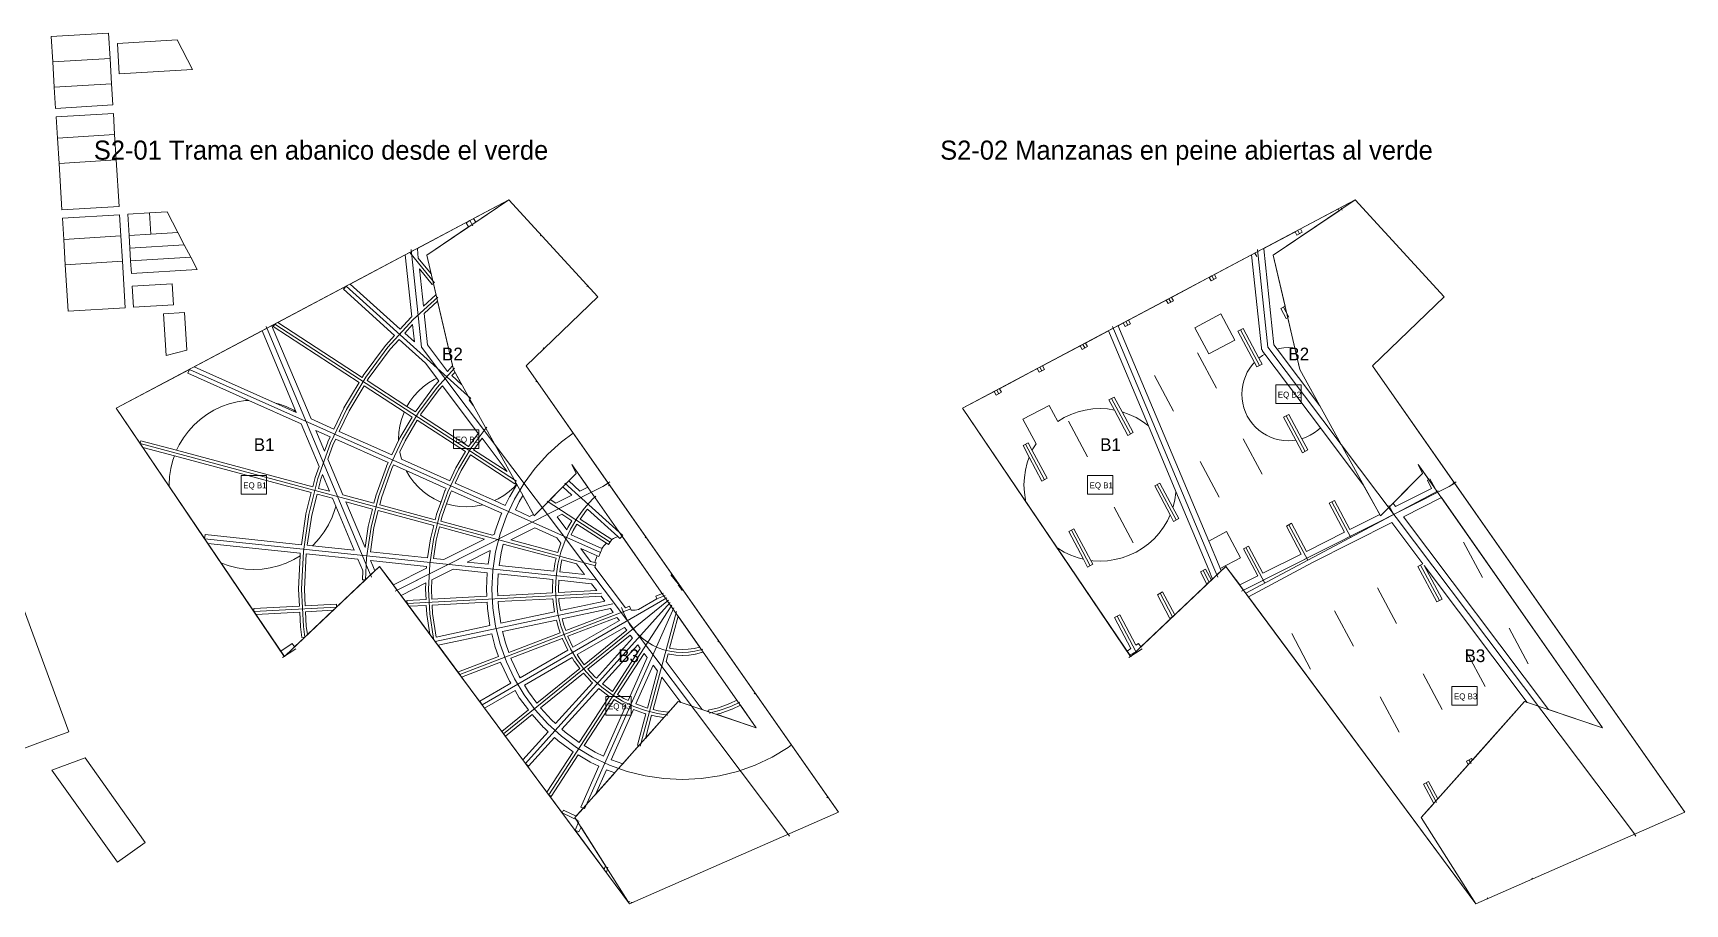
# Model space of a CAD drawing. Header units: metres. Extents: x 3873 to 16340, y -5213 to 3289.
# Drawn here: x 6436 to 10340, y 1232 to 3289 of the extents above; entities that cross this region are included whole.
import ezdxf

# ---------------------------------------------------------------- set-up
doc = ezdxf.new("R2010")
doc.units = ezdxf.units.M
for name, color, linetype, lineweight, plot in [('CONTEXTO-MANZANAS', 8, 'Continuous', 0, False), ('CONTEXTO-PARCELAS', 9, 'Continuous', 0, False), ('EQUIPAMIENTO', 5, 'Continuous', 0, False), ('LIMITE-INTERVENCION', 30, 'Continuous', 0, False), ('MANZANAS-PROPUESTAS', 33, 'Continuous', 0, False), ('SECTORES', 1, 'Continuous', 0, False), ('TEXTO', 7, 'Continuous', 0, False), ('VERDE-OBLIGATORIO', 3, 'Continuous', 0, False), ('VERDE-PROPUESTO', 82, 'Continuous', 0, False), ('VIA-BOULEVARD', 30, 'Continuous', 0, False), ('VIA-PRIMARIA', 1, 'Continuous', 0, False), ('VIA-SECUNDARIA', 8, 'Continuous', 0, False), ('VIA-TERCIARIA', 9, 'Continuous', 0, False)]:
    doc.layers.add(name, color=color, linetype=linetype, lineweight=lineweight, plot=plot)

msp = doc.modelspace()

# ---------------------------------------------------------------- linework, layer by layer
at = {"layer": 'CONTEXTO-MANZANAS'}
for points in [[(6490.9, 3091), (6626.2, 3099.3), (6629.2, 3049.4), (6632.9, 2989.5), (6639.7, 2879.7), (6504.4, 2871.4), (6497.7, 2981.2), (6494, 3041.1), (6490.9, 3091)], [(6505.7, 2851.5), (6640.9, 2859.8), (6644, 2809.9), (6647.7, 2750), (6654.4, 2640.2), (6519.2, 2631.9), (6512.4, 2741.7), (6508.7, 2801.5), (6505.7, 2851.5)]]:
    msp.add_lwpolyline(points, dxfattribs=at)
at = {"layer": 'CONTEXTO-PARCELAS'}
for points in [[(6614.5, 3289), (6618.2, 3229.1), (6482.9, 3220.8), (6479.2, 3280.6), (6614.5, 3289)], [(6614.5, 3289), (6618.2, 3229.1), (6482.9, 3220.8), (6479.2, 3280.6), (6614.5, 3289)], [(6776.9, 3272.8), (6813, 3202.9), (6640, 3192.4), (6635.6, 3264.2), (6776.9, 3272.8)], [(6776.9, 3272.8), (6813, 3202.9), (6640, 3192.4), (6635.6, 3264.2), (6776.9, 3272.8)], [(6618.2, 3229.1), (6621.9, 3169.2), (6486.6, 3160.9), (6482.9, 3220.8), (6618.2, 3229.1)], [(6618.2, 3229.1), (6621.9, 3169.2), (6486.6, 3160.9), (6482.9, 3220.8), (6618.2, 3229.1)], [(6621.9, 3169.2), (6624.9, 3119.3), (6489.7, 3111), (6486.6, 3160.9), (6621.9, 3169.2)], [(6621.9, 3169.2), (6624.9, 3119.3), (6489.7, 3111), (6486.6, 3160.9), (6621.9, 3169.2)], [(6626.2, 3099.3), (6629.2, 3049.4), (6494, 3041.1), (6490.9, 3091), (6626.2, 3099.3)], [(6626.2, 3099.3), (6629.2, 3049.4), (6494, 3041.1), (6490.9, 3091), (6626.2, 3099.3)], [(6629.2, 3049.4), (6632.9, 2989.5), (6497.7, 2981.2), (6494, 3041.1), (6629.2, 3049.4)], [(6629.2, 3049.4), (6632.9, 2989.5), (6497.7, 2981.2), (6494, 3041.1), (6629.2, 3049.4)], [(6632.9, 2989.5), (6639.7, 2879.7), (6504.4, 2871.4), (6497.7, 2981.2), (6632.9, 2989.5)], [(6632.9, 2989.5), (6639.7, 2879.7), (6504.4, 2871.4), (6497.7, 2981.2), (6632.9, 2989.5)], [(6640.9, 2859.8), (6644, 2809.9), (6508.7, 2801.5), (6505.7, 2851.5), (6640.9, 2859.8)], [(6640.9, 2859.8), (6644, 2809.9), (6508.7, 2801.5), (6505.7, 2851.5), (6640.9, 2859.8)], [(6711.8, 2864.1), (6714.9, 2814.2), (6663.2, 2811.1), (6660.2, 2861), (6711.8, 2864.1)], [(6711.8, 2864.1), (6714.9, 2814.2), (6663.2, 2811.1), (6660.2, 2861), (6711.8, 2864.1)], [(6753.5, 2866.7), (6778.6, 2818.1), (6714.9, 2814.2), (6711.8, 2864.1), (6753.5, 2866.7)], [(6753.5, 2866.7), (6778.6, 2818.1), (6714.9, 2814.2), (6711.8, 2864.1), (6753.5, 2866.7)], [(6778.6, 2818.1), (6793.8, 2789), (6665, 2781.1), (6663.2, 2811.1), (6714.9, 2814.2), (6778.6, 2818.1)], [(6778.6, 2818.1), (6793.8, 2789), (6665, 2781.1), (6663.2, 2811.1), (6714.9, 2814.2), (6778.6, 2818.1)], [(6644, 2809.9), (6647.7, 2750), (6512.4, 2741.7), (6508.7, 2801.5), (6644, 2809.9)], [(6644, 2809.9), (6647.7, 2750), (6512.4, 2741.7), (6508.7, 2801.5), (6644, 2809.9)], [(6793.8, 2789), (6808.9, 2759.8), (6666.9, 2751.2), (6665, 2781.1), (6793.8, 2789)], [(6793.8, 2789), (6808.9, 2759.8), (6666.9, 2751.2), (6665, 2781.1), (6793.8, 2789)], [(6647.7, 2750), (6654.4, 2640.2), (6519.2, 2631.9), (6512.4, 2741.7), (6647.7, 2750)], [(6647.7, 2750), (6654.4, 2640.2), (6519.2, 2631.9), (6512.4, 2741.7), (6647.7, 2750)], [(6808.9, 2759.8), (6824, 2730.7), (6668.7, 2721.2), (6666.9, 2751.2), (6808.9, 2759.8)], [(6808.9, 2759.8), (6824, 2730.7), (6668.7, 2721.2), (6666.9, 2751.2), (6808.9, 2759.8)], [(6765.4, 2697.1), (6768.4, 2647.2), (6673.6, 2641.4), (6670.5, 2691.3), (6765.4, 2697.1)], [(6765.4, 2697.1), (6768.4, 2647.2), (6673.6, 2641.4), (6670.5, 2691.3), (6765.4, 2697.1)], [(6794.6, 2628.7), (6800, 2539.9), (6750.7, 2527.2), (6744.6, 2625.7), (6794.6, 2628.7)], [(6794.6, 2628.7), (6800, 2539.9), (6750.7, 2527.2), (6744.6, 2625.7), (6794.6, 2628.7)], [(6209, 1844.3), (6310, 1921.1), (6393.4, 1986.2), (6520.6, 1639), (6454, 1614.1), (6390.8, 1590.8), (6209, 1844.3)], [(6209, 1844.3), (6310, 1921.1), (6393.4, 1986.2), (6520.6, 1639), (6454, 1614.1), (6390.8, 1590.8), (6209, 1844.3)], [(6636.1, 1330.7), (6480.8, 1548.6), (6559.3, 1577.5), (6701, 1377.4), (6636.1, 1330.7)], [(6636.1, 1330.7), (6480.8, 1548.6), (6559.3, 1577.5), (6701, 1377.4), (6636.1, 1330.7)]]:
    msp.add_lwpolyline(points, dxfattribs=at)
at = {"layer": 'EQUIPAMIENTO'}
for points in [[(9372.8, 2414.1), (9432.8, 2414.1), (9432.8, 2458.1), (9372.8, 2458.1), (9372.8, 2414.1)], [(7430, 2308), (7490, 2308), (7490, 2352), (7430, 2352), (7430, 2308)], [(6928, 2200), (6988, 2200), (6988, 2244), (6928, 2244), (6928, 2200)], [(8928, 2200), (8988, 2200), (8988, 2244), (8928, 2244), (8928, 2200)], [(7790, 1678), (7850, 1678), (7850, 1722), (7790, 1722), (7790, 1678)], [(9789.1, 1701.5), (9849.1, 1701.5), (9849.1, 1745.5), (9789.1, 1745.5), (9789.1, 1701.5)]]:
    msp.add_lwpolyline(points, close=True, dxfattribs=at)
at = {"layer": 'LIMITE-INTERVENCION'}
for points in [[(6633, 2403), (7561, 2895), (7771.2, 2666.4), (7601.5, 2503.2), (8340, 1449), (7846.2, 1232.4), (7255.3, 2029.4), (7030.2, 1816.5), (6633, 2403)], [(8633, 2403), (9561, 2895), (9771.2, 2666.4), (9601.5, 2503.2), (10340, 1449), (9846.2, 1232.4), (9255.3, 2029.4), (9030.2, 1816.5), (8633, 2403)]]:
    msp.add_lwpolyline(points, close=True, dxfattribs=at)
at = {"layer": 'MANZANAS-PROPUESTAS'}
for points in [[(7477.4, 2850.7), (7561, 2895), (7482.3, 2842.2), (7477.4, 2850.7)], [(9419.1, 2819.7), (9423.2, 2811.9), (9435.6, 2818.5), (9431.4, 2826.3), (9526.9, 2876.9), (9520.7, 2873.6), (9522.9, 2869.4), (9366.7, 2764.7), (9394.9, 2643.9), (9385.1, 2638.7), (9397.8, 2614.8), (9401.3, 2616.6), (9418, 2545), (9413.6, 2545.6), (9402.8, 2546.1), (9392, 2545.6), (9381.4, 2544), (9376, 2542.7), (9368.5, 2552.7), (9344.5, 2779.5), (9342.9, 2779.4), (9425.3, 2823), (9419.1, 2819.7)], [(7459.9, 2841), (7465.6, 2831), (7366.7, 2764.7), (7377, 2720.4), (7346.8, 2757.7), (7344.5, 2779.5), (7342.9, 2779.4), (7468.5, 2846), (7459.9, 2841)], [(7331.3, 2619.2), (7329.7, 2617.7), (7329.2, 2617.2), (7304.2, 2589.7), (7186, 2696.2), (7315.9, 2765), (7331.3, 2619.2)], [(9012.7, 2604.3), (9017.1, 2596), (9029.4, 2602.5), (9025, 2610.8), (9120.4, 2661.4), (9114.3, 2658.1), (9118.6, 2650), (9131, 2656.5), (9126.6, 2664.7), (9222, 2715.3), (9215.9, 2712), (9220.2, 2703.9), (9232.5, 2710.5), (9228.2, 2718.6), (9315.9, 2765), (9339.1, 2545.4), (9339.3, 2544.1), (9339.6, 2542.8), (9340, 2541.5), (9340.6, 2540.3), (9341.3, 2539.1), (9342, 2538), (9347.3, 2531), (9341.7, 2527.6), (9333.1, 2521.3), (9295.9, 2591.3), (9283.5, 2584.7), (9322.6, 2511.3), (9317.8, 2505.9), (9311.4, 2497.3), (9305.8, 2488), (9301.2, 2478.2), (9297.5, 2468.1), (9294.9, 2457.6), (9293.3, 2446.9), (9292.8, 2436.1), (9293.3, 2425.4), (9294.9, 2414.7), (9297.5, 2404.2), (9301.2, 2394.1), (9305.8, 2384.3), (9311.4, 2375), (9317.8, 2366.4), (9325, 2358.4), (9333, 2351.1), (9341.7, 2344.7), (9351, 2339.1), (9360.7, 2334.5), (9370.9, 2330.9), (9381.4, 2328.3), (9392, 2326.7), (9402.8, 2326.1), (9413.6, 2326.7), (9420.2, 2327.7), (9436.1, 2297.8), (9448.5, 2304.4), (9434.4, 2330.8), (9434.7, 2330.9), (9444.9, 2334.5), (9454.7, 2339.1), (9463.9, 2344.7), (9472.6, 2351.1), (9478.7, 2356.7), (9579.8, 2222.5), (9618.7, 2152.1), (9548.3, 2116.7), (9511.9, 2185.2), (9499.5, 2178.6), (9535.8, 2110.4), (9445.5, 2065), (9410.3, 2131.2), (9398, 2124.6), (9433, 2058.7), (9342.8, 2013.3), (9308.8, 2077.2), (9296.4, 2070.6), (9330.3, 2007), (9287.8, 1985.6), (9255.3, 2029.4), (9244, 2018.7), (9241.7, 2024.5), (9289.3, 2049.9), (9256.5, 2111.7), (9214.5, 2089.3), (9004, 2590), (9004, 2590.1), (9000.6, 2597.9), (9018.8, 2607.6), (9012.7, 2604.3)], [(7388.2, 2670.8), (7358.8, 2644.1), (7349.5, 2732.1), (7379.6, 2695), (7382.4, 2697.3), (7388.8, 2670.1), (7388.2, 2670.8)], [(7169.9, 2683.8), (7290.8, 2574.9), (7269.9, 2551.8), (7269.4, 2551.2), (7216.8, 2480.3), (7216.4, 2479.7), (7214.1, 2475.8), (7014.7, 2605.3), (7176.6, 2691.2), (7169.9, 2683.8)], [(7427, 2502), (7415.9, 2489.8), (7368.5, 2552.7), (7360.6, 2626.9), (7392.2, 2655.5), (7428.3, 2500.9), (7427, 2502)], [(6980, 2579.9), (7057.7, 2395.2), (7052.3, 2398.4), (7034.6, 2406.8), (7016.1, 2413.4), (7009.3, 2415.1), (6817.2, 2500.6), (6977.6, 2585.7), (6980, 2579.9)], [(7003.8, 2595.7), (7206.9, 2463.8), (7171, 2404), (7170.7, 2403.3), (7147.2, 2353.7), (7093.2, 2377.7), (7004, 2590), (7004, 2590.1), (7000.6, 2597.9), (7007.6, 2601.6), (7003.8, 2595.7)], [(7337.6, 2559.7), (7314.6, 2580.3), (7333.2, 2600.8), (7337.6, 2559.7)], [(8707.8, 2442.7), (8712.5, 2434), (8724.8, 2440.6), (8720.2, 2449.2), (8815.6, 2499.8), (8809.5, 2496.5), (8814, 2488), (8826.4, 2494.6), (8821.8, 2503.1), (8917.2, 2553.7), (8911.1, 2550.4), (8915.5, 2542), (8927.9, 2548.5), (8923.4, 2557), (8977.6, 2585.7), (8980, 2579.9), (9071.9, 2361.4), (9058, 2371.7), (9042.9, 2380.8), (9026.9, 2388.3), (9010.3, 2394.3), (9009.9, 2394.4), (8991.3, 2429.3), (8978.9, 2422.8), (8991.7, 2398.8), (8975.7, 2401.2), (8958, 2402), (8940.4, 2401.2), (8922.9, 2398.6), (8905.8, 2394.3), (8889.1, 2388.3), (8873.2, 2380.8), (8858, 2371.7), (8857.8, 2371.5), (8837.4, 2409.8), (8775.6, 2377), (8806.5, 2318.9), (8799.3, 2306.9), (8797.7, 2303.5), (8788.2, 2321.4), (8775.8, 2314.8), (8790.4, 2287.3), (8785.8, 2274.3), (8781.5, 2257.1), (8778.9, 2239.7), (8778, 2222), (8778.9, 2204.4), (8781.5, 2186.9), (8782.7, 2181.9), (8855.8, 2074), (8858, 2072.4), (8873.2, 2063.3), (8889.1, 2055.7), (8905.8, 2049.8), (8918.4, 2046.6), (8928.4, 2027.8), (8940.8, 2034.4), (8935.9, 2043.5), (8940.4, 2042.9), (8958, 2042), (8975.7, 2042.9), (8993.1, 2045.5), (9010.3, 2049.8), (9026.9, 2055.7), (9042.9, 2063.3), (9058, 2072.4), (9072.2, 2082.9), (9085.3, 2094.7), (9097.2, 2107.8), (9107.7, 2122), (9116.8, 2137.2), (9123.4, 2151.1), (9131.5, 2135.8), (9143.9, 2142.4), (9129.9, 2168.7), (9130.3, 2169.8), (9134.6, 2186.9), (9137.2, 2204.4), (9137.2, 2206), (9215, 2021), (9223.8, 1999.6), (9221.1, 1997.1), (9207.2, 2023.2), (9194.9, 2016.6), (9209.7, 1988.8), (9215.8, 1992.1), (9134.5, 1915.1), (9105.7, 1969.2), (9093.3, 1962.6), (9123, 1906.8), (9129.2, 1910.1), (9054.2, 1839.2), (9048.7, 1847.5), (9042.4, 1843.3), (9004.2, 1915.2), (8991.8, 1908.6), (9030.7, 1835.4), (9021.5, 1829.3), (8633, 2403), (8714, 2446), (8707.8, 2442.7)], [(7301.2, 2565.5), (7363.7, 2509.3), (7390.4, 2473.8), (7384.6, 2471.1), (7371.1, 2463), (7358.5, 2453.7), (7346.9, 2443.1), (7336.3, 2431.5), (7327, 2418.9), (7319.9, 2407.1), (7225.8, 2468.2), (7228.3, 2472.2), (7280.5, 2542.6), (7301.2, 2565.5)], [(6801.9, 2485.6), (6945.9, 2421.4), (6938.4, 2421.1), (6919, 2418.2), (6900, 2413.4), (6881.5, 2406.8), (6863.7, 2398.4), (6846.9, 2388.3), (6831.1, 2376.6), (6816.6, 2363.4), (6803.4, 2348.9), (6791.7, 2333.1), (6781.6, 2316.3), (6775.6, 2303.6), (6691.4, 2326.1), (6689.6, 2319.4), (6633, 2403), (6806, 2494.7), (6801.9, 2485.6)], [(7284.1, 2292.8), (7160, 2348), (7183.2, 2397.1), (7218.6, 2456.2), (7313.7, 2394.4), (7312.2, 2391.2), (7306.9, 2376.4), (7303.1, 2361.2), (7300.8, 2345.7), (7300, 2330), (7300.2, 2326.7), (7284.1, 2292.8)], [(7138.7, 2335.6), (7132.9, 2323.5), (7132.7, 2322.9), (7125.1, 2301.8), (7104.6, 2350.8), (7138.7, 2335.6)], [(6770.4, 2290.5), (6766.6, 2280.1), (6761.9, 2261), (6759, 2241.6), (6758, 2222), (6758.2, 2218.1), (6841.7, 2094.8), (6841.7, 2094.8), (6695.6, 2310.5), (6770.4, 2290.5)], [(7246.3, 2195.5), (7242, 2178.6), (7168.7, 2198.3), (7133.2, 2282.7), (7145.7, 2317.8), (7151.5, 2329.9), (7275.6, 2274.7), (7271.5, 2266.1), (7271.2, 2265.5), (7246.5, 2196.2), (7246.3, 2195.5)], [(7259.8, 2191.8), (7284.3, 2260.4), (7288.4, 2269), (7318.4, 2255.6), (7318.9, 2254.6), (7327, 2241.1), (7336.3, 2228.5), (7346.9, 2216.9), (7358.5, 2206.3), (7371.1, 2197), (7384.6, 2188.9), (7398.8, 2182.2), (7400.4, 2181.6), (7390, 2152.6), (7389.8, 2152), (7386.8, 2139.8), (7255.5, 2175), (7259.8, 2191.8)], [(7728.7, 2207.5), (7702.4, 2231.2), (7719.7, 2248.7), (7709.6, 2270.5), (7747.2, 2216.8), (7728.7, 2207.5)], [(9731.2, 2232.8), (9741.3, 2213.8), (9656.3, 2171), (9650.4, 2178.8), (9719.7, 2248.7), (9709.6, 2270.5), (9734.7, 2234.7), (9731.2, 2232.8)], [(7579.5, 2222.9), (7562.7, 2194.9), (7562.1, 2193.8), (7552.4, 2173.3), (7526.7, 2184.8), (7535.4, 2188.9), (7548.9, 2197), (7561.5, 2206.3), (7573.1, 2216.9), (7579.1, 2223.5), (7579.5, 2222.9)], [(7585.4, 2182.1), (7594.1, 2196.7), (7618.7, 2152.1), (7609.9, 2147.7), (7576.2, 2162.7), (7585.4, 2182.1)], [(7709.5, 2197.8), (7671.6, 2178.7), (7658.7, 2187.1), (7688.3, 2217), (7709.5, 2197.8)], [(9674.6, 2146.7), (9764.6, 2191.9), (10145.3, 1648.5), (10017.8, 1691.5), (9674.6, 2146.7)], [(7195.4, 2067.6), (7096.6, 2078), (7099.4, 2080.6), (7112.6, 2095.1), (7124.3, 2110.9), (7134.4, 2127.7), (7142.8, 2145.5), (7149.4, 2164), (7151.5, 2172.1), (7195.4, 2067.6)], [(7228.4, 2124.1), (7228.2, 2123.4), (7220.9, 2074), (7175.6, 2181.9), (7238.6, 2165), (7228.4, 2124.1)], [(7368.7, 2049.4), (7233.5, 2063.6), (7242, 2121.1), (7252.1, 2161.4), (7383.4, 2126.2), (7375.5, 2094.9), (7375.4, 2094.2), (7368.7, 2049.4)], [(7403.3, 2148.2), (7413.5, 2176.9), (7413.6, 2176.9), (7428.8, 2173.1), (7444.3, 2170.8), (7460, 2170), (7475.7, 2170.8), (7491.2, 2173.1), (7499.2, 2175.1), (7543.9, 2155.2), (7543.3, 2153.9), (7542.8, 2152.7), (7527.9, 2111.1), (7527.5, 2109.9), (7526.5, 2105.7), (7522.2, 2103.5), (7400.3, 2136.2), (7403.3, 2148.2)], [(7709.8, 2137.2), (7700.2, 2121.1), (7699.8, 2120.5), (7697.7, 2116), (7674.6, 2146.7), (7686.2, 2152.5), (7709.8, 2137.2)], [(7729, 2141.4), (7744.3, 2162), (7746.6, 2164.5), (7818.3, 2099.9), (7816.3, 2099.2), (7808.3, 2095.5), (7803.9, 2092.8), (7729, 2141.4)], [(7406.7, 2045.4), (7382.7, 2048), (7389.2, 2091.8), (7396.9, 2122.6), (7503.4, 2094.1), (7406.7, 2045.4)], [(7683.9, 2084.5), (7677.1, 2065.5), (7676.9, 2064.9), (7676.2, 2062.3), (7565.7, 2091.9), (7622.3, 2120.3), (7674.4, 2097.1), (7683.9, 2084.5)], [(7707.6, 2104.2), (7712.4, 2114.2), (7721.6, 2129.6), (7791.8, 2084), (7787.1, 2079.7), (7781.2, 2073.2), (7780.2, 2071.9), (7707.6, 2104.2)], [(9308.2, 1958), (9459.9, 2038.6), (9647.4, 2133), (9720.7, 2035.7), (9709, 2029.5), (9753.6, 1945.6), (9766, 1952.2), (9723.7, 2031.8), (9967.4, 1708.4), (9961, 1710.6), (9837.8, 1572.1), (9835.8, 1575.9), (9823.4, 1569.4), (9827.9, 1560.9), (9756.3, 1480.4), (9734.3, 1521.9), (9721.9, 1515.4), (9746.4, 1469.3), (9717, 1436.2), (9846.2, 1232.4), (9308.2, 1958)], [(7063.8, 1976.4), (7063.8, 1975.8), (7065.7, 1935.7), (6957.7, 1930), (6958.1, 1923), (6849.1, 2083.9), (6880.3, 2037.8), (6881.5, 2037.2), (6900, 2030.6), (6919, 2025.9), (6938.4, 2023), (6958, 2022), (6977.6, 2023), (6997, 2025.9), (7016.1, 2030.6), (7034.6, 2037.2), (7052.3, 2045.6), (7067.6, 2054.8), (7063.8, 1976.4)], [(7669.7, 2036.3), (7669.6, 2035.7), (7667, 2018.1), (7537.8, 2031.7), (7542.2, 2061.4), (7547.4, 2082.3), (7672.8, 2048.7), (7669.7, 2036.3)], [(7753.9, 2041.4), (7731, 2071.9), (7769.6, 2054.7), (7767.6, 2050.5), (7764.6, 2042.2), (7763.8, 2038.8), (7753.9, 2041.4)], [(7153.3, 1940.3), (7079.7, 1936.4), (7077.8, 1976.1), (7081.9, 2059.5), (7204.2, 2046.6), (7215, 2021), (7215.8, 2018.9), (7214.8, 1998.1), (7221.8, 1997.7), (7153.7, 1933.3), (7153.3, 1940.3)], [(7244, 2018.7), (7239, 2030.9), (7239, 2031), (7233.7, 2043.5), (7366.4, 2029.6), (7366.1, 2025), (7287.8, 1985.6), (7255.3, 2029.4), (7244, 2018.7)], [(7516.8, 2067), (7516.5, 2065.8), (7511.9, 2034.4), (7461.9, 2039.6), (7516.8, 2067.3), (7516.8, 2067)], [(7739.7, 2010.4), (7680.9, 2016.6), (7683.4, 2033.3), (7686.3, 2045.1), (7720.6, 2035.9), (7739.7, 2010.4)], [(7507.8, 1976.7), (7507.8, 1975.5), (7508.6, 1958.9), (7378.9, 1952.1), (7377.8, 1976.1), (7378.8, 1997.8), (7428.9, 2023), (7509.6, 2014.5), (7507.8, 1976.7)], [(7663.8, 1976.4), (7663.8, 1975.8), (7664.2, 1967), (7534.5, 1960.2), (7533.8, 1976.1), (7535.5, 2011.8), (7664.8, 1998.2), (7663.8, 1976.4)], [(7768.3, 1972.5), (7678.2, 1967.8), (7677.8, 1976.1), (7678.8, 1996.7), (7756.2, 1988.6), (7768.3, 1972.5)], [(7364.5, 1990.6), (7363.8, 1976.4), (7363.8, 1975.8), (7365, 1951.4), (7319.7, 1949), (7320.1, 1942), (7305.9, 1961.1), (7364.5, 1990.6)], [(7665.2, 1946.4), (7665.3, 1945.7), (7668.8, 1922.1), (7541.5, 1895.1), (7535.9, 1933.3), (7535.2, 1946.3), (7664.9, 1953.1), (7665.2, 1946.4)], [(7787.3, 1947.3), (7682.5, 1925.1), (7679.2, 1947.4), (7678.9, 1953.8), (7778.5, 1959), (7787.3, 1947.3)], [(7048.7, 1847.5), (7021.5, 1829.3), (6962.6, 1916.3), (7066.4, 1921.7), (7068.1, 1887.5), (7068.2, 1886.9), (7071.9, 1861.5), (7078.8, 1862.5), (7054.2, 1839.2), (7048.7, 1847.5)], [(7082.1, 1888.6), (7080.4, 1922.4), (7145.8, 1925.9), (7085.1, 1868.4), (7082.1, 1888.6)], [(7365.6, 1937.4), (7366.6, 1916.9), (7366.7, 1916.3), (7373.6, 1869.8), (7325.1, 1935.3), (7365.6, 1937.4)], [(7509.9, 1931.4), (7510.1, 1930.1), (7516.1, 1889.7), (7388.8, 1862.6), (7380.6, 1918), (7379.6, 1938.1), (7509.3, 1944.9), (7509.9, 1931.4)], [(7690.4, 1891), (7686.8, 1905.5), (7800.6, 1929.7), (7807.3, 1920.8), (7695.1, 1877.8), (7690.4, 1891)], [(7552.6, 1849.3), (7546, 1875.6), (7673, 1902.6), (7676.9, 1887.3), (7677.1, 1886.7), (7682, 1872.8), (7560.8, 1826.2), (7552.6, 1849.3)], [(7821.8, 1901.6), (7712.2, 1838.4), (7700.1, 1864), (7699.8, 1864.6), (7816.1, 1909.2), (7821.8, 1901.6)], [(7727.1, 1813.3), (7722.4, 1821.2), (7833.9, 1885.5), (7839.2, 1878.6), (7738.9, 1797.4), (7727.1, 1813.3)], [(7998.6, 1835.9), (7984.8, 1833.8), (7970.8, 1833.1), (7956.7, 1833.8), (7942.9, 1835.9), (7940.6, 1836.4), (7960.8, 1911.9), (8011.8, 1839.1), (7998.6, 1835.9)], [(7520.5, 1870.2), (7527.5, 1842.3), (7527.9, 1841.1), (7536.5, 1816.9), (7442.1, 1780.7), (7444.6, 1774.1), (7393.4, 1843.2), (7520.5, 1870.2)], [(7687, 1858.9), (7687.3, 1858.3), (7699.8, 1831.7), (7700, 1831.3), (7587.6, 1766.4), (7585.4, 1770.1), (7567, 1808.9), (7565.5, 1813.1), (7686.8, 1859.6), (7687, 1858.9)], [(7763.6, 1768.9), (7747.7, 1786.5), (7847.6, 1867.4), (7853, 1860.2), (7767.5, 1765.3), (7763.6, 1768.9)], [(7784.9, 1749.6), (7782.3, 1751.9), (7865.2, 1844), (7871.3, 1835.9), (7805.4, 1734.4), (7784.9, 1749.6)], [(7541.3, 1803.7), (7542.8, 1799.5), (7543.3, 1798.3), (7562.1, 1758.4), (7562.7, 1757.3), (7565.1, 1753.4), (7492.4, 1711.5), (7497.4, 1702.8), (7448.9, 1768.3), (7541.3, 1803.7)], [(7607.4, 1733.3), (7597.9, 1749.3), (7710.3, 1814.2), (7715.3, 1805.8), (7715.7, 1805.3), (7728.1, 1788.6), (7627.1, 1706.8), (7607.4, 1733.3)], [(7832.6, 1717.7), (7817.3, 1726.9), (7880.3, 1824), (7887.7, 1814.2), (7842.6, 1713), (7832.6, 1717.7)], [(7885.7, 1695.7), (7860.8, 1704.6), (7901.5, 1795.9), (7911.6, 1782.5), (7888.2, 1695.1), (7885.7, 1695.7)], [(7932.2, 1805), (7936.9, 1822.9), (7939.8, 1822.2), (7940.5, 1822.1), (7955, 1819.9), (7955.7, 1819.8), (7970.4, 1819.1), (7971.1, 1819.1), (7985.8, 1819.8), (7986.5, 1819.9), (8001, 1822.1), (8001.7, 1822.2), (8016, 1825.8), (8016.7, 1826), (8020.1, 1827.2), (8099.8, 1713.4), (8082.9, 1705.4), (8055.8, 1695.7), (8032, 1689.8), (8032.8, 1686.4), (8017.8, 1691.5), (7932.2, 1805)], [(7661.8, 1667.1), (7635.7, 1695.8), (7736.8, 1777.6), (7753.4, 1759.3), (7753.9, 1758.8), (7758.2, 1754.9), (7671.3, 1658.5), (7661.8, 1667.1)], [(7967.4, 1708.4), (7961, 1710.6), (7937.1, 1683.7), (7937.3, 1685.2), (7913.6, 1688.7), (7901.8, 1691.7), (7922.3, 1768.3), (7967.4, 1708.4)], [(7575.3, 1736.3), (7585.4, 1719.4), (7586.1, 1718.3), (7606.9, 1690.4), (7544.2, 1639.7), (7503.4, 1694.7), (7575.3, 1736.3)], [(7693.5, 1638.3), (7686.1, 1645), (7773, 1741.5), (7775.7, 1739), (7776.3, 1738.6), (7797.8, 1722.6), (7726.9, 1613.5), (7693.5, 1638.3)], [(7552.8, 1628.6), (7615.5, 1679.4), (7642.9, 1649.2), (7643.8, 1648.3), (7653.9, 1639.1), (7594, 1572.6), (7548.4, 1634.1), (7552.8, 1628.6)], [(7764.8, 1590.7), (7738.9, 1606.2), (7809.6, 1715.2), (7825.7, 1705.5), (7826.3, 1705.2), (7837, 1700.2), (7784.1, 1581.5), (7764.8, 1590.7)], [(7803.5, 1572.4), (7802.2, 1573), (7855.1, 1691.8), (7881.3, 1682.4), (7882, 1682.2), (7884.6, 1681.6), (7864.6, 1607.1), (7868.2, 1606.2), (7829.7, 1563), (7803.5, 1572.4)], [(8059.5, 1682.2), (8060.2, 1682.4), (8087.9, 1692.3), (8088.5, 1692.6), (8108, 1701.8), (8145.3, 1648.5), (8051.3, 1680.2), (8059.5, 1682.2)], [(7898.2, 1678.2), (7910.5, 1675.1), (7911.2, 1674.9), (7927.2, 1672.6), (7883.5, 1623.4), (7898.2, 1678.2)], [(7607.5, 1557.7), (7668.7, 1625.7), (7676.5, 1618.6), (7677.5, 1617.8), (7712.8, 1591.7), (7650.7, 1496.1), (7600.1, 1564.4), (7607.5, 1557.7)], [(7691.2, 1453.1), (7690.1, 1453.8), (7686.5, 1447.8), (7655.1, 1490.1), (7661, 1486.3), (7724.7, 1584.4), (7751.9, 1568.1), (7753.1, 1567.5), (7773.6, 1557.8), (7730.6, 1461.3), (7736.9, 1458.6), (7720, 1439.5), (7691.2, 1453.1)], [(7791.6, 1549.2), (7793, 1548.6), (7794.2, 1548.1), (7811.1, 1542), (7765.7, 1491), (7791.6, 1549.2)], [(7788, 1321), (7786, 1313.6), (7717.1, 1406.5), (7726.3, 1402.4), (7731.3, 1413.7), (7790.5, 1320.3), (7788, 1321)]]:
    msp.add_lwpolyline(points, close=True, dxfattribs=at)
at = {"layer": 'SECTORES'}
for points in [[(6989.1, 2591.8), (7561, 2895), (7771.2, 2666.4), (7601.5, 2503.2), (7795.5, 2226.3), (7783, 2218), (7296.9, 1973.4), (7255.3, 2029.4), (7233.9, 2009.2), (7227, 2026), (6992, 2585), (6989.1, 2591.8)], [(8989.1, 2591.8), (9561, 2895), (9771.2, 2666.4), (9601.5, 2503.2), (9795.5, 2226.3), (9783, 2218), (9296.9, 1973.4), (9255.3, 2029.4), (9233.9, 2009.2), (9227, 2026), (8992, 2585), (8989.1, 2591.8)], [(7030.2, 1816.5), (7030, 1816.9), (6633, 2403), (6989.1, 2591.8), (6992, 2585), (7227, 2026), (7233.9, 2009.2), (7032.1, 1818.3), (7030.2, 1816.5)], [(9030.2, 1816.5), (9030, 1816.9), (8633, 2403), (8989.1, 2591.8), (8992, 2585), (9227, 2026), (9233.9, 2009.2), (9032.1, 1818.3), (9030.2, 1816.5)], [(7795.5, 2226.3), (8340, 1449), (7846.2, 1232.4), (7296.9, 1973.4), (7783, 2218), (7795.5, 2226.3)], [(9795.5, 2226.3), (10340, 1449), (9846.2, 1232.4), (9296.9, 1973.4), (9783, 2218), (9795.5, 2226.3)]]:
    msp.add_lwpolyline(points, close=True, dxfattribs=at)
at = {"layer": 'VERDE-OBLIGATORIO'}
for points in [[(8145.3, 1648.5), (7709.6, 2270.5), (7719.7, 2248.7), (7620.6, 2148.7), (7429.8, 2494.3), (7366.7, 2764.7), (7561, 2895), (7771.2, 2666.4), (7601.5, 2503.2), (8340, 1449), (7846.2, 1232.4), (7717, 1436.2), (7961, 1710.6), (8145.3, 1648.5)], [(10145.3, 1648.5), (9709.6, 2270.5), (9719.7, 2248.7), (9620.6, 2148.7), (9429.8, 2494.3), (9366.7, 2764.7), (9561, 2895), (9771.2, 2666.4), (9601.5, 2503.2), (10340, 1449), (9846.2, 1232.4), (9717, 1436.2), (9961, 1710.6), (10145.3, 1648.5)]]:
    msp.add_lwpolyline(points, close=True, dxfattribs=at)
at = {"layer": 'VERDE-PROPUESTO'}
for points in [[(9214.6, 2531.1), (9181.8, 2592.9), (9243.6, 2625.8), (9276.5, 2564), (9214.6, 2531.1)], [(9392, 2545.6), (9402.8, 2546.1), (9413.6, 2545.6), (9418, 2545), (9429.8, 2494.3), (9477.1, 2408.7), (9376, 2542.7), (9381.4, 2544), (9392, 2545.6)], [(9463.9, 2344.7), (9454.7, 2339.1), (9444.9, 2334.5), (9434.7, 2330.9), (9434.4, 2330.8), (9403.9, 2388.2), (9391.5, 2381.7), (9420.2, 2327.7), (9413.6, 2326.7), (9402.8, 2326.1), (9392, 2326.7), (9381.4, 2328.3), (9370.9, 2330.9), (9360.7, 2334.5), (9351, 2339.1), (9341.7, 2344.7), (9333, 2351.1), (9325, 2358.4), (9317.8, 2366.4), (9311.4, 2375), (9305.8, 2384.3), (9301.2, 2394.1), (9297.5, 2404.2), (9294.9, 2414.7), (9293.3, 2425.4), (9292.8, 2436.1), (9293.3, 2446.9), (9294.9, 2457.6), (9297.5, 2468.1), (9301.2, 2478.2), (9305.8, 2488), (9311.4, 2497.3), (9317.8, 2505.9), (9322.6, 2511.3), (9328.1, 2500.9), (9340.5, 2507.4), (9333.1, 2521.3), (9341.7, 2527.6), (9347.3, 2531), (9478.7, 2356.7), (9472.6, 2351.1), (9463.9, 2344.7)], [(7336.3, 2431.5), (7346.9, 2443.1), (7358.5, 2453.7), (7371.1, 2463), (7384.6, 2471.1), (7390.4, 2473.8), (7395.4, 2467.2), (7385.8, 2456.6), (7385.4, 2456.1), (7341.5, 2396.9), (7341.1, 2396.4), (7339.8, 2394.2), (7319.9, 2407.1), (7327, 2418.9), (7336.3, 2431.5)], [(7426, 2480.1), (7432.7, 2487.5), (7433.5, 2487.6), (7449.2, 2459.2), (7426, 2480.1)], [(6791.7, 2333.1), (6803.4, 2348.9), (6816.6, 2363.4), (6831.1, 2376.6), (6846.9, 2388.3), (6863.7, 2398.4), (6881.5, 2406.8), (6900, 2413.4), (6919, 2418.2), (6938.4, 2421.1), (6945.9, 2421.4), (7069.9, 2366.3), (7112.2, 2265.6), (7102.9, 2239.7), (7102.7, 2239.1), (7097.3, 2217.4), (6775.6, 2303.6), (6781.6, 2316.3), (6791.7, 2333.1)], [(7488.5, 2343.7), (7466.2, 2313.6), (7465.9, 2313), (7465.6, 2312.5), (7351.6, 2386.5), (7353, 2388.9), (7396.4, 2447.4), (7404, 2455.8), (7488.5, 2343.7)], [(7467, 2422.1), (7468.7, 2423.9), (7477.1, 2408.7), (7467, 2422.1)], [(7034.6, 2406.8), (7052.3, 2398.4), (7057.7, 2395.2), (7058.5, 2393.2), (7009.3, 2415.1), (7016.1, 2413.4), (7034.6, 2406.8)], [(7300.8, 2345.7), (7303.1, 2361.2), (7306.9, 2376.4), (7312.2, 2391.2), (7313.7, 2394.4), (7332.6, 2382.2), (7303.3, 2333.2), (7303, 2332.6), (7300.2, 2326.7), (7300, 2330), (7300.8, 2345.7)], [(9085.3, 2094.7), (9072.2, 2082.9), (9058, 2072.4), (9042.9, 2063.3), (9026.9, 2055.7), (9010.3, 2049.8), (8993.1, 2045.5), (8975.7, 2042.9), (8958, 2042), (8940.4, 2042.9), (8935.9, 2043.5), (8896.2, 2118.3), (8883.8, 2111.7), (8918.4, 2046.6), (8905.8, 2049.8), (8889.1, 2055.7), (8873.2, 2063.3), (8858, 2072.4), (8855.8, 2074), (8782.7, 2181.9), (8781.5, 2186.9), (8778.9, 2204.4), (8778, 2222), (8778.9, 2239.7), (8781.5, 2257.1), (8785.8, 2274.3), (8790.4, 2287.3), (8820.4, 2230.9), (8832.8, 2237.5), (8797.7, 2303.5), (8799.3, 2306.9), (8806.5, 2318.9), (8775.6, 2377), (8837.4, 2409.8), (8857.8, 2371.5), (8858, 2371.7), (8873.2, 2380.8), (8889.1, 2388.3), (8905.8, 2394.3), (8922.9, 2398.6), (8940.4, 2401.2), (8958, 2402), (8975.7, 2401.2), (8991.7, 2398.8), (9023.5, 2338.9), (9035.9, 2345.5), (9009.9, 2394.4), (9010.3, 2394.3), (9026.9, 2388.3), (9042.9, 2380.8), (9058, 2371.7), (9071.9, 2361.4), (9137.2, 2206), (9137.2, 2204.4), (9134.6, 2186.9), (9130.3, 2169.8), (9129.9, 2168.7), (9099.3, 2226.3), (9086.9, 2219.7), (9123.4, 2151.1), (9116.8, 2137.2), (9107.7, 2122), (9097.2, 2107.8), (9085.3, 2094.7)], [(7303.1, 2298.8), (7302.9, 2299.8), (7315.5, 2326.3), (7344.4, 2374.5), (7458.4, 2300.5), (7435.6, 2262.5), (7435.3, 2261.9), (7421, 2231.8), (7307.3, 2282.4), (7306.9, 2283.6), (7303.1, 2298.8)], [(7556.5, 2253.4), (7477.3, 2304.9), (7477.7, 2305.5), (7497.3, 2332), (7556.5, 2253.4)], [(6758, 2222), (6759, 2241.6), (6761.9, 2261), (6766.6, 2280.1), (6770.4, 2290.5), (7093.9, 2203.8), (7081.3, 2153.4), (7081.1, 2152.7), (7070.4, 2080.8), (6842.8, 2104.7), (6841.7, 2094.8), (6758.2, 2218.1), (6758, 2222)], [(7561.5, 2206.3), (7548.9, 2197), (7535.4, 2188.9), (7526.7, 2184.8), (7433.8, 2226.1), (7447.8, 2255.6), (7470.1, 2292.9), (7575, 2224.8), (7576.4, 2227), (7579.1, 2223.5), (7573.1, 2216.9), (7561.5, 2206.3)], [(7120.2, 2246.5), (7136.9, 2206.8), (7110.8, 2213.8), (7116.2, 2235.3), (7120.2, 2246.5)], [(7384.6, 2188.9), (7371.1, 2197), (7358.5, 2206.3), (7346.9, 2216.9), (7336.3, 2228.5), (7327, 2241.1), (7318.9, 2254.6), (7318.4, 2255.6), (7412.5, 2213.7), (7410.1, 2208.7), (7409.8, 2208.1), (7400.4, 2181.6), (7398.8, 2182.2), (7384.6, 2188.9)], [(7112.6, 2095.1), (7099.4, 2080.6), (7096.6, 2078), (7084.4, 2079.3), (7094.9, 2150.3), (7107.4, 2200.2), (7143.8, 2190.4), (7151.5, 2172.1), (7149.4, 2164), (7142.8, 2145.5), (7134.4, 2127.7), (7124.3, 2110.9), (7112.6, 2095.1)], [(7475.7, 2170.8), (7460, 2170), (7444.3, 2170.8), (7428.8, 2173.1), (7413.6, 2176.9), (7413.5, 2176.9), (7422.9, 2203), (7425.3, 2208), (7499.2, 2175.1), (7491.2, 2173.1), (7475.7, 2170.8)], [(9289.3, 2049.9), (9241.7, 2024.5), (9239, 2030.9), (9239, 2031), (9214.5, 2089.3), (9256.5, 2111.7), (9289.3, 2049.9)], [(7034.6, 2037.2), (7016.1, 2030.6), (6997, 2025.9), (6977.6, 2023), (6958, 2022), (6938.4, 2023), (6919, 2025.9), (6900, 2030.6), (6881.5, 2037.2), (6880.3, 2037.8), (6849.1, 2083.9), (7067.9, 2060.9), (7067.6, 2054.8), (7052.3, 2045.6), (7034.6, 2037.2)], [(7850.8, 1926.1), (7849.8, 1926.1), (7846.1, 1935.7), (7836.4, 1932), (7764.2, 2027.8), (7767, 2038), (7763.8, 2038.8), (7764.6, 2042.2), (7767.6, 2050.5), (7769.6, 2054.7), (7773.1, 2053.2), (7781.2, 2071.4), (7780.2, 2071.9), (7781.2, 2073.2), (7787.1, 2079.7), (7791.8, 2084), (7796.4, 2081), (7804.1, 2092.7), (7803.9, 2092.8), (7808.3, 2095.5), (7816.3, 2099.2), (7818.3, 2099.9), (7823.3, 2095.4), (7828.3, 2100.9), (7920.8, 1969), (7921.7, 1964.8), (7908, 1959.5), (7910.5, 1952.9), (7866.7, 1927.6), (7859.6, 1926.5), (7850.8, 1926.1)]]:
    msp.add_lwpolyline(points, close=True, dxfattribs=at)
at = {"layer": 'VIA-BOULEVARD'}
for points in [[(6987.1, 2596.4), (6992, 2585), (7227, 2026), (7235.9, 2004.2)], [(8987.1, 2596.4), (8992, 2585), (9227, 2026), (9235.9, 2004.2)], [(8228.7, 1607.8), (8220.8, 1601.9), (8182.9, 1579.2), (8143, 1560.4), (8101.4, 1545.5), (8058.5, 1534.7), (8014.9, 1528.3), (7970.8, 1526.1), (7926.6, 1528.3), (7883, 1534.7), (7840.1, 1545.5), (7798.5, 1560.4), (7758.6, 1579.2), (7720.7, 1601.9), (7685.3, 1628.2), (7652.6, 1657.9), (7622.9, 1690.6), (7596.6, 1726.1), (7573.9, 1764), (7555, 1803.9), (7540.1, 1845.5), (7529.4, 1888.3), (7522.9, 1932), (7520.8, 1976.1), (7522.9, 2020.2), (7529.4, 2063.9), (7540.1, 2106.7), (7555, 2148.3), (7573.9, 2188.2), (7596.6, 2226.1), (7622.9, 2261.6), (7652.6, 2294.3), (7685.3, 2324), (7712.8, 2344.4)]]:
    msp.add_lwpolyline(points, dxfattribs=at)
at = {"layer": 'VIA-PRIMARIA'}
for points in [[(7329.6, 2778), (7354, 2547), (8218, 1401), (8224.1, 1392.7)], [(9329.6, 2778), (9354, 2547), (10218, 1401), (10224.1, 1392.7)], [(7292.3, 1971.1), (7783, 2218), (7799.7, 2229)], [(9292.3, 1971.1), (9783, 2218), (9799.7, 2229)], [(7025.8, 1814.1), (7057.1, 1835)], [(9025.8, 1814.1), (9057.1, 1835)]]:
    msp.add_lwpolyline(points, dxfattribs=at)
at = {"layer": 'VIA-SECUNDARIA'}
for points in [[(7475.4, 2834), (7468.5, 2846)], [(7470.8, 2426.3), (7176.6, 2691.2)], [(7643.2, 2543.3), (7641.7, 2546)], [(7777.1, 2062.3), (6806, 2494.7)], [(7830, 2102.8), (7693.1, 2226.1)], [(9791.8, 2226.4), (9794.4, 2227.8)], [(9302.2, 1966.1), (9757.1, 2207.9)], [(7765.8, 1997.6), (6841.7, 2094.8)], [(7934.2, 1955), (7497.4, 1702.8)], [(7926, 1966.6), (7921.5, 1965.6)], [(7970.8, 1976.1), (7960.8, 1985)], [(7970.8, 1976.1), (7965.4, 1978.5)], [(7970.8, 1976.1), (7966.8, 1976.5)], [(7970.8, 1976.1), (7967.6, 1975.4)], [(7970.8, 1976.1), (7968.1, 1974.6)], [(7970.8, 1976.1), (7968.7, 1973.8)], [(7970.8, 1976.1), (7969.3, 1972.9)], [(7806.7, 1941.2), (7386.8, 1852)], [(7941.9, 1944.1), (7600.1, 1564.4)], [(7950.8, 1931.3), (7739.8, 1457.3)], [(9027.7, 1820.2), (9042.2, 1827.8)], [(7726.3, 1427.1), (7717.1, 1406.5)]]:
    msp.add_lwpolyline(points, dxfattribs=at)
at = {"layer": 'VIA-TERCIARIA'}
for points in [[(9530.2, 2870.7), (9526.9, 2876.9)], [(7634.6, 2810.5), (7637.7, 2811.6)], [(9429.4, 2815.2), (9425.3, 2823)], [(7385, 2699.4), (7327.1, 2771)], [(9327.9, 2761.2), (9323.7, 2769.2)], [(9226.3, 2707.2), (9222, 2715.3)], [(7078.8, 1862.5), (7075.1, 1887.9), (7070.8, 1976.1), (7075.1, 2064.3), (7088, 2151.7), (7109.5, 2237.4), (7139.3, 2320.5), (7177, 2400.4), (7222.4, 2476.1), (7275, 2547.1), (7334.4, 2612.5), (7392.9, 2665.6)], [(7744.7, 2690.8), (7747.7, 2691.9)], [(9124.8, 2653.2), (9120.4, 2661.4)], [(9404, 2618), (9391.3, 2642)], [(7578.8, 2230.6), (7007.6, 2601.6)], [(9023.3, 2599.2), (9018.8, 2607.6)], [(9334.3, 2504.2), (9289.7, 2588)], [(8921.7, 2545.3), (8917.2, 2553.7)], [(8820.2, 2491.3), (8815.6, 2499.8)], [(9232.8, 2450.2), (9188.2, 2534)], [(7221.8, 1997.7), (7224.4, 2049.6), (7235.2, 2122.4), (7253, 2193.8), (7277.8, 2263.1), (7309.3, 2329.6), (7347.1, 2392.8), (7391, 2451.9), (7432.2, 2497.3)], [(7624.4, 2465.3), (7626.8, 2467.1)], [(9131.2, 2396.2), (9086.6, 2480.1)], [(8718.6, 2437.3), (8714, 2446)], [(9029.7, 2342.2), (8985.1, 2426.1)], [(9442.3, 2301.1), (9397.7, 2385)], [(7382.6, 1857.7), (7382.3, 1859), (7373.6, 1917.3), (7370.8, 1976.1), (7373.6, 2034.9), (7382.3, 2093.2), (7396.6, 2150.3), (7416.4, 2205.7), (7441.6, 2258.9), (7471.9, 2309.4), (7506.9, 2356.7), (7508.3, 2358.3)], [(8928.2, 2288.2), (8883.6, 2372.1)], [(7765.1, 2031.2), (6689.6, 2319.4)], [(8826.6, 2234.2), (8782, 2318.1)], [(9340.8, 2247.1), (9296.2, 2331)], [(9239.2, 2193.1), (9194.6, 2277)], [(9753.4, 2206), (9737.3, 2236.1)], [(7936.3, 1678.3), (7912.2, 1681.9), (7883.7, 1689), (7855.9, 1698.9), (7829.3, 1711.5), (7804.1, 1726.7), (7780.4, 1744.2), (7758.6, 1764), (7738.8, 1785.8), (7721.3, 1809.4), (7706.2, 1834.7), (7693.6, 1861.3), (7683.7, 1889), (7676.5, 1917.6), (7672.2, 1946.7), (7670.8, 1976.1), (7672.2, 2005.5), (7676.5, 2034.6), (7683.7, 2063.2), (7693.6, 2090.9), (7706.2, 2117.5), (7721.3, 2142.8), (7738.8, 2166.4), (7758.6, 2188.2), (7766.1, 2195)], [(7796.4, 2219.8), (7798.8, 2221.6)], [(9137.7, 2139.1), (9093.1, 2223)], [(7800.2, 2086.8), (7651.1, 2183.7)], [(9036.1, 2085.1), (8991.5, 2169)], [(9550.3, 2098), (9505.7, 2181.9)], [(9651.8, 2152), (9640.6, 2173.1)], [(8934.6, 2031.1), (8890, 2115)], [(9448.7, 2044), (9404.1, 2127.9)], [(7882.5, 2097.2), (7884.8, 2098.9)], [(9347.2, 1990), (9302.6, 2073.9)], [(9861.3, 2002.9), (9816.7, 2086.8)], [(9759.8, 1948.9), (9715.2, 2032.8)], [(7970.8, 1976.1), (7943.6, 2009.6)], [(9215.8, 1992.1), (9201.1, 2019.9)], [(7779.7, 1966.1), (7320.1, 1942)], [(7930.3, 1960.6), (7910.5, 1953)], [(7970.8, 1976.1), (7964, 1980.5)], [(7970.8, 1976.1), (7966.2, 1977.3)], [(7970.8, 1976.1), (7967.2, 1975.9)], [(7970.8, 1976.1), (7967.9, 1975)], [(7970.8, 1976.1), (7968.4, 1974.2)], [(7970.8, 1976.1), (7969, 1973.4)], [(7970.8, 1976.1), (7969.7, 1972.3)], [(9129.2, 1910.1), (9099.5, 1965.9)], [(9658.3, 1894.9), (9613.7, 1978.8)], [(7153.7, 1933.3), (6958.1, 1923)], [(7848.6, 1929.2), (7444.6, 1774.1)], [(7938, 1949.6), (7548.4, 1634.1)], [(7946.1, 1938.1), (7655.1, 1490.1)], [(8018.9, 1834.2), (8014.3, 1832.6), (8000, 1829), (7985.5, 1826.8), (7970.8, 1826.1), (7956, 1826.8), (7941.5, 1829), (7927.2, 1832.6), (7913.3, 1837.5), (7900, 1843.8), (7887.4, 1851.4), (7875.6, 1860.1), (7864.7, 1870), (7854.8, 1880.9), (7846, 1892.8), (7838.5, 1905.4), (7832.2, 1918.7), (7827.3, 1932.4)], [(7956.6, 1923.2), (7871.4, 1605.3)], [(9556.7, 1840.9), (9512.1, 1924.8)], [(9042.5, 1828.2), (8998, 1911.9)], [(9969.3, 1799.8), (9924.7, 1883.7)], [(8056.7, 1853.3), (8054.3, 1851.6)], [(9455.2, 1786.9), (9410.6, 1870.8)], [(9867.8, 1745.8), (9823.2, 1829.7)], [(9766.2, 1691.8), (9721.6, 1775.7)], [(8142.7, 1730.6), (8140.3, 1728.8)], [(9664.7, 1637.8), (9620.1, 1721.7)], [(8106.6, 1708.9), (8085.6, 1698.9), (8057.8, 1689), (8033.7, 1683)], [(9834.4, 1563.7), (9829.6, 1572.6)], [(8314.7, 1485.1), (8312.3, 1483.3)], [(9752.9, 1472), (9728.1, 1518.7)], [(7724.8, 1429.5), (7687.9, 1446.9), (7686.5, 1447.8)], [(10083.7, 1339.7), (10083.6, 1339.8)], [(7794.7, 1319.2), (7791.3, 1306.4)], [(9979.4, 1290.8), (9978, 1293.5)], [(7846.7, 1237.2), (7842.1, 1237.9)], [(7854.5, 1236), (7848.9, 1236.9)], [(9873.8, 1244.5), (9872.4, 1247.2)]]:
    msp.add_lwpolyline(points, dxfattribs=at)

# ---------------------------------------------------------------- texts
at = {"layer": 'EQUIPAMIENTO'}
for s, p in [('EQ B2', (9377.8, 2428.1)), ('EQ B2', (7435, 2322)), ('EQ B1', (6933, 2214)), ('EQ B1', (8933, 2214)), ('EQ B3', (9794.1, 1715.5)), ('EQ B3', (7795, 1692))]:
    msp.add_text(s, height=14, dxfattribs=at).set_placement(p)
at = {"layer": 'SECTORES'}
for s, p in [('B2', (7402.8, 2516.1)), ('B2', (9402.8, 2516.1)), ('B1', (6958, 2302)), ('B1', (8958, 2302)), ('B3', (7819.1, 1803.5)), ('B3', (9819.1, 1803.5))]:
    msp.add_text(s, height=30, dxfattribs=at).set_placement(p)
at = {"layer": 'TEXTO'}
for s, p in [('S2-01 Trama en abanico desde el verde', (6580, 2990)), ('S2-02 Manzanas en peine abiertas al verde', (8580, 2990))]:
    msp.add_text(s, height=45, dxfattribs=at).set_placement(p)

doc.saveas('drawing.dxf')
